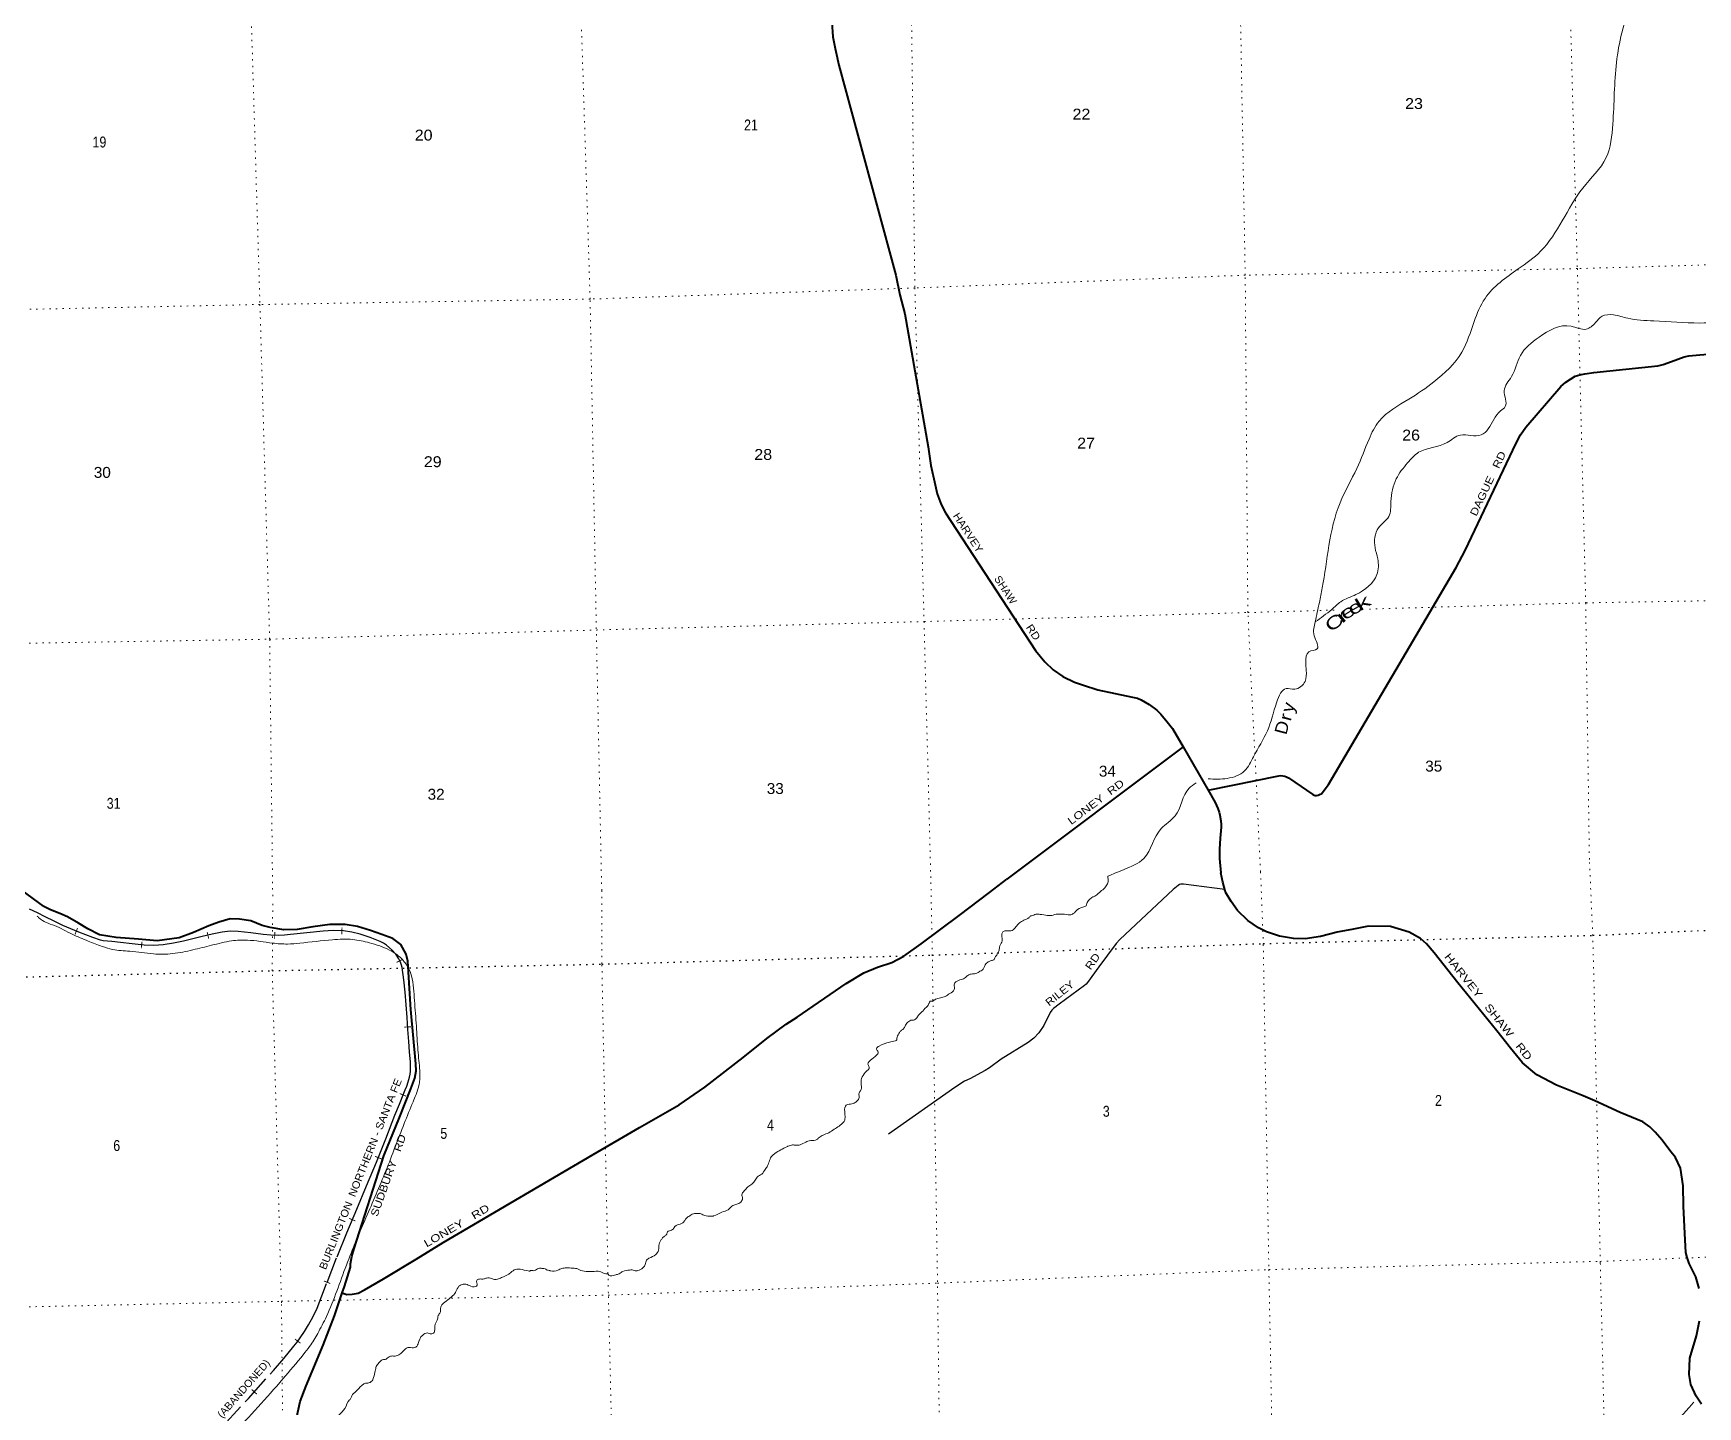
# Model space of a CAD drawing. Header units: feet. Extents: x 505285 to 763886, y -543582 to -353855.
# Drawn here: x 639044 to 665764, y -502692 to -480648 of the extents above; entities that cross this region are included whole.
import ezdxf
from ezdxf.enums import TextEntityAlignment as Align

# ---------------------------------------------------------------- set-up
doc = ezdxf.new("R2010")
doc.units = ezdxf.units.FT
doc.header["$LTSCALE"] = 70
doc.linetypes.add('DOTTED', pattern=[1.5, 0.3, -1.2])
doc.linetypes.add('LONG_DASHED', pattern=[7.5, 6, -1.5])
for name, color, linetype, lineweight in [('26', 7, 'Continuous', 40), ('27', 7, 'Continuous', 13), ('29', 7, 'Continuous', 25), ('30', 7, 'Continuous', 13), ('34', 7, 'Continuous', 25), ('39', 7, 'Continuous', 13), ('6', 7, 'DOTTED', 25), ('63', 7, 'Continuous', 25), ('7', 7, 'DOTTED', 13)]:
    doc.layers.add(name, color=color, linetype=linetype, lineweight=lineweight)
doc.layers.add('41', color=7, linetype='Continuous')

msp = doc.modelspace()

# ---------------------------------------------------------------- linework, layer by layer
at = {"layer": '26'}
msp.add_line((657500.91, -492098.59), (654672.31, -494222.48), dxfattribs=at)
for points in [[(651831.58, -479992.78), (651881.91, -480702.67), (651914.91, -480893.22), (651929.29, -480942.51), (651978.2, -481160.24), (652892.62, -484528.47), (652953.8, -484848.31), (653034.68, -485151.64), (653412.53, -487287.23), (653455.19, -487585.39), (653520.2, -487897.11), (653554.76, -488038.66), (653619.34, -488210.07), (653686.36, -488344.18), (655135.2, -490557.04), (655284.1, -490738.28), (655415.71, -490864.7), (655573.64, -490970.05), (655760.08, -491060.98), (655905.29, -491112.28), (656135.91, -491185.05), (656690.09, -491301.11), (656769.96, -491321.66), (656831.81, -491344.05), (656957.47, -491419.59), (657080.55, -491513.92), (657145.45, -491575.98), (657246.38, -491698.29), (657333.1, -491808.66), (657500.91, -492098.59), (657905.12, -492796.93)], [(657905.12, -492796.93), (659038.76, -492567.42), (659070.51, -492563.49), (659103.42, -492564.81), (659135, -492570.08), (659161.42, -492580.73), (659192.91, -492597.73), (659297.73, -492668.02), (659586.97, -492868.31), (659606.83, -492877.57), (659625.26, -492880.21), (659646.31, -492880.21), (659668.69, -492874.94), (659704.22, -492863.09), (659722.65, -492855.19), (659736.82, -492840.86), (659834.11, -492704.17), (661886.02, -489223.27), (662032.41, -488946.97), (662847.17, -487226.31), (662916.49, -487094.26), (663003.67, -486971.27), (663565.44, -486318.86), (663645.92, -486249.61), (663719.23, -486196.97), (663798.59, -486152.16), (663872.21, -486129.3), (663951.25, -486112.65), (664098.06, -486092.11), (665122.75, -485984.83), (665208.12, -485963.84), (665342.37, -485916.43), (665547.68, -485842.68), (665620.78, -485827.11), (666873.73, -485714.33)], [(657905.12, -492796.93), (658019.07, -492993.79), (658060.4, -493088.27), (658080.8, -493149.5), (658091.73, -493196.94), (658107.12, -493289.1), (658113.7, -493349.67), (658114, -493389.16), (658099.88, -493568.15), (658087.67, -493743.08), (658084.75, -493843.51), (658086.92, -493891.65), (658106.83, -494124.84)], [(644003.44, -500865.18), (644044.06, -500879.17), (644077.89, -500890.83), (644161.99, -500886.25), (644261.81, -500871.17), (644360.34, -500815.98), (644665.7, -500642.12), (645189.07, -500323.13), (645623.88, -500057.02), (646696.95, -499426.28), (648031.95, -498643.07), (648778.33, -498208.93), (649414.6, -497844.37), (649826.8, -497560.9), (650439.44, -497084.69), (650818.87, -496780.15), (651132.6, -496553.86), (651305.55, -496442.23), (652094.65, -495900.45), (652375.98, -495727.33), (652597.74, -495636.28), (652828.11, -495563.03), (653019.49, -495462.88), (653295.91, -495261.81), (653905.21, -494805.78), (654393.02, -494439.75), (654672.31, -494222.48)], [(665789.84, -500792.49), (665731.71, -500605.64), (665628.67, -500394.08), (665595.55, -500298.78), (665572.94, -500219.21), (665555.07, -499910.74), (665535.17, -499475.94), (665528.62, -499145.06), (665485.52, -498863.44), (665409.88, -498693.18), (665317.92, -498577.59), (665194.36, -498414.81), (665081.86, -498283.79), (664995, -498202.16), (664882.08, -498121.33), (664518.16, -497969.86), (664110.95, -497781.6), (663925.95, -497704.96), (663495.19, -497533.47), (663180.86, -497364.46), (662949.99, -497170.83), (662758.06, -496939.9), (662538.54, -496661.65), (661912.06, -495890.13), (661535.51, -495405.97), (661408.51, -495261.34), (661311.57, -495178.02), (661129.68, -495073.19), (660829.93, -494983.99), (660480.69, -494978.58), (660239.54, -495028.06), (659978.21, -495074.15), (659707.57, -495142.6), (659462.02, -495180.18), (659275.45, -495179.85), (659047.51, -495140.63), (658842.65, -495070.63), (658714.15, -495004.31), (658541.9, -494887.15), (658378.37, -494729.61), (658275.36, -494582.25), (658185.86, -494434.64), (658175.59, -494410.71), (658139.17, -494275.37), (658106.83, -494124.84)], [(638857.95, -494405.81), (639201.41, -494655.97)], [(644003.44, -500865.18), (644037.69, -500763.64), (644136.02, -500451.64), (644136.42, -500401.46), (644156.67, -500282.45), (644196.64, -500152.81), (644672.53, -498665.45), (644921.54, -498047.84), (645103.42, -497588.8), (645168.16, -497418.27), (645192.55, -497303.14), (645186.83, -497186.93), (645106.69, -496314.51), (645085.94, -495980.04), (645065.23, -495709.79), (645055.9, -495543.52), (645028.12, -495427.99), (644945.01, -495276.02), (644813.47, -495177.71), (644640.81, -495110.75), (644456.31, -495050.17), (644247.63, -494986.31), (644052.01, -494954.16), (643803.17, -494951.74), (643531.64, -494992.14), (643282.21, -495033.88), (643065.7, -495038.49), (642847.9, -495003.02), (642720.43, -494968.79), (642535.48, -494894.18), (642352.01, -494865.68), (642203.38, -494860.19), (642024.55, -494913.82), (641864.02, -494974.92), (641614.64, -495080.86), (641384.68, -495166.16), (641031.16, -495215.1), (640735.4, -495188.03), (640375.44, -495160.91), (640107.22, -495116.95), (639917.61, -495022.42), (639768.22, -494930.66), (639592.52, -494831.7), (639468.4, -494777.31), (639318.04, -494717.69), (639201.41, -494655.97)], [(643246.97, -503132.05), (643276.24, -502853.64), (643326.58, -502609.31), (643422.88, -502359.57), (643519.76, -502127.87), (643696.78, -501705.09), (643878.33, -501236.04), (644003.44, -500865.18)], [(665825.17, -502653.46), (665738.86, -502525.66), (665652.61, -502337.67), (665625.38, -502175.97), (665638.98, -501910.7), (665741.94, -501554.42), (665792.45, -501314.11)]]:
    msp.add_lwpolyline(points, dxfattribs=at)
at = {"layer": '29'}
msp.add_lwpolyline([(658170.19, -494390.63), (657506.8, -494303.83), (657484.89, -494302.48), (657465.4, -494304.64), (657444.83, -494311.14), (657422.64, -494325.22), (657342.12, -494388.85), (656486.2, -495191.84), (656425.73, -495259.69), (656149.09, -495629.36), (655967.73, -495884.99), (655943.82, -495908.96), (655920, -495930.62), (655511.66, -496230.38), (655424.18, -496303.26), (655396.03, -496329.26), (655367.22, -496366.5), (655265.9, -496572.73), (655188.8, -496689.97), (655106.98, -496775.56), (655013.21, -496847.42), (654583.79, -497113.71), (654396.8, -497252.2), (654327.13, -497296.62), (654080.32, -497429.14), (653994.07, -497468.85), (653839.86, -497569.39), (652771.91, -498318.81)], dxfattribs=at)
at = {"layer": '34', "lineweight": 13}
for points in [[(643377.85, -501857.29), (643479.94, -501725.68), (643609.65, -501516.94), (643749.39, -501245.69), (644069.97, -500421), (644384.52, -499658.69), (644703.42, -498906.27), (644998.07, -498148.59), (645141.26, -497796.97), (645187.76, -497683.14), (645231.36, -497541.32), (645248.31, -497444.47), (645247.63, -497298.02), (645218.97, -496967.83), (645194.61, -496583.34), (645163.46, -496174.99), (645114.58, -495777.22), (645062.11, -495642.42), (644953.21, -495499.35), (644762.26, -495362.88), (644439.56, -495246.59), (644173.03, -495192.75), (643846.17, -495196.99), (643322.33, -495251.56), (643126.19, -495265.74), (642885, -495251.24), (642482.25, -495203.68), (642227.86, -495215.69), (641905.14, -495286.01), (641604.57, -495359.65), (641281.53, -495419.97), (640974.71, -495423.58), (640592.2, -495381.42), (640316.49, -495353.95), (640150.35, -495302.99), (639922.94, -495217.83), (639668.69, -495109.44), (639383.36, -494969.91), (639134.67, -494847.3), (639105.59, -494816.1)], [(667768.89, -511663.38), (667311.74, -511543.24), (666595.78, -511358.95), (666419.97, -511318.3), (666250.63, -511291.49), (666158.45, -511294.36), (665777.39, -511296.23), (665316.5, -511310.64), (663294.03, -511355.78), (662993.39, -511363.17), (662889.26, -511368.44), (662694.69, -511368.5), (662544.34, -511371.2), (662392.96, -511341.82), (662226.52, -511280.81), (662112.9, -511240.22), (661917.59, -511154.04), (660718.32, -510659.86), (660633.13, -510630.42), (660494.88, -510572.56), (660361.86, -510552.63), (660251.26, -510544.06), (660173.3, -510552.52), (659991.4, -510572.25), (659839.88, -510601.06), (659746.08, -510616.04), (659464.81, -510664.97), (659135.33, -510711.38), (659057.82, -510733.88), (658982.05, -510748.28), (658843.13, -510794.77), (658706.79, -510859.22), (658617.96, -510904.14), (657719.81, -511357.59), (657640.93, -511400.18), (657531.43, -511425.68), (657434.07, -511454.8), (657321.98, -511462.32), (656982.87, -511458.9), (656545.91, -511468.56), (656423.42, -511464.37), (656328.34, -511439.25), (656239.02, -511405.94), (656070.38, -511338.99), (655906.21, -511285.95), (655786.12, -511231.53), (655668.87, -511203.09), (655582.45, -511197.77), (655492.54, -511208.61), (655339.27, -511245.51), (655157.21, -511323.44), (655003.48, -511408.51), (654668.54, -511597.56), (654189.56, -511861.35), (653951.26, -511999.23), (653838.52, -512048.9), (653702.45, -512059.18), (653491.6, -512051.74), (653308.54, -512035.41), (652636.49, -511970.19), (652032.77, -511908.84), (651839.51, -511886.82), (651712.62, -511870.72), (651560.47, -511817.31), (651318.67, -511720.56), (650879.61, -511539.7), (650472.67, -511359.85), (647849.78, -510258.33), (647479.55, -510097.39), (647110.94, -509862.17), (646798.13, -509615.17), (645539.74, -508593.27), (645350.5, -508446.72), (645041.68, -508199.59), (644810.16, -508048.35), (644369.74, -507763.22), (643829.07, -507417.03), (643237.39, -507044.35), (642731.18, -506709.12), (642227.27, -506383.85), (642104.01, -506293.41), (641838.29, -506139.24), (641688.78, -506043.61), (641526.93, -505938.34), (641344.48, -505753.46), (641215.73, -505554.85), (641142.71, -505404.66), (641099.3, -505239.49), (641069.97, -505075.88), (641057.4, -504809.42), (641130.42, -504522.21), (641252.64, -504267.56), (641398.5, -504062.34), (641673.09, -503742.71), (642237.52, -503141.11), (643051.33, -502246.77), (643377.85, -501857.29)]]:
    msp.add_spline(points, degree=3, dxfattribs=at)
at = {"layer": '39'}
for points in [[(664614.16, -477494.62), (664492.55, -478188.75), (664503.8, -478670.62), (664502.02, -479263.31), (664674.86, -479992.26), (664545.95, -480640.36), (664460.51, -481114.61), (664401.37, -482106.51), (664293.53, -482643.6), (663919.03, -483133.12), (663241.35, -484146.54), (662883.26, -484428.73), (662349.57, -484904.15), (662174.87, -485276.17), (661977.26, -485765.28), (661528.05, -486242.61), (661127.61, -486519.83), (660648.86, -486873.34), (660487.92, -487160.64), (660291.82, -487631.63), (660021.54, -488182.83), (659843.41, -488868.33), (659737.54, -489550.01), (659689.71, -489784.25), (659623.89, -490095.28)], [(659623.83, -490096.16), (659887.72, -489893.8), (660035.12, -489771.58), (660278.06, -489654.75), (660614.16, -489337.21), (660627.29, -489083.75), (660584.14, -488904.02), (660641.7, -488585.16), (660803.57, -488404.32), (660839.13, -488162.35), (660923.65, -487800.63), (661105.52, -487542.95), (661283.79, -487373.75), (661739.83, -487217.68), (661953.58, -487095.81), (662287.26, -487095.49), (662401.12, -486996.21), (662596.27, -486710.07), (662674.69, -486637.79), (662657.74, -486387.09), (662774.09, -486159.17), (662917.53, -485820.08), (663216.98, -485525.3), (663730.78, -485349.71), (663973.33, -485397.88), (664123.18, -485291.67), (664228.95, -485190.58), (664411.25, -485167.94), (664639.91, -485222.48), (665059.18, -485264.21), (665795.84, -485298), (666363.19, -485169.28), (666547.69, -485080.29), (666737.57, -485113.7), (666830.22, -485047.1), (666849.81, -485033.45)], [(657905.97, -492613.81), (658211.53, -492607.7), (658489.61, -492486.23), (658632.13, -492259.67), (658855.95, -491846.24), (659005.95, -491380.42), (659158.85, -491165.65), (659293.77, -491174.33), (659461.2, -491049.59), (659478.55, -490876.39), (659470.77, -490739.97), (659520.59, -490578.01), (659653.91, -490528.46), (659607.87, -490316.67), (659623.89, -490095.28)], [(656295.04, -494176.83), (656543.21, -494073.84), (656873.88, -493890.78), (657148.21, -493413.81), (657375.76, -493209.22), (657598.69, -492763.68), (657710.05, -492680.79)], [(654525.46, -495411.83), (654548.01, -495366.97), (654559.66, -495296.45), (654580.27, -495253.67), (654597.08, -495217.03), (654590.01, -495127.09), (654602.47, -495080.59), (654639.73, -495055.28), (654720.03, -495056.57), (654757.83, -495047.28), (654818.05, -494989.14), (654876.13, -494927.06), (654946.84, -494882.58), (655029.65, -494839.71), (655062.83, -494812.54), (655068.84, -494812.33), (655140.24, -494787.87), (655208.51, -494789.57), (655321.42, -494805.8), (655393.62, -494805.36), (655487.26, -494786.17), (655539.51, -494788.41), (655571.5, -494785.32), (655686.27, -494797.48), (655737.77, -494777.71), (655809.81, -494713.14), (655922.46, -494663.25), (655946.11, -494650.43), (655957.04, -494618), (655998.95, -494552.46), (656053.7, -494510.53), (656065.59, -494506.12), (656134.3, -494461.72), (656175.09, -494422.26), (656245.4, -494365.78), (656266.35, -494333.01), (656300.18, -494265.75), (656296.13, -494205.76), (656295.04, -494176.83)], [(653480.53, -496188.58), (653529.47, -496152.86), (653606.94, -496130.2), (653684.42, -496107.54), (653757.07, -496061), (653796.4, -496037.62), (653829.03, -495994.44), (653829.2, -495940.33), (653829.98, -495904.23), (653855.07, -495875.33), (653941.96, -495834.32), (654007.14, -495804.07), (654044.06, -495768.75), (654083.59, -495751.39), (654155.53, -495742.94), (654226.72, -495712.48), (654238.48, -495704.07), (654278.01, -495686.7), (654323.24, -495601.01), (654375.71, -495551.14), (654425.2, -495531.43), (654470.69, -495511.86), (654491.23, -495467.08), (654514.46, -495442.25), (654519.58, -495416.02)], [(652600.31, -497029.9), (652609.45, -497003.54), (652586.11, -496966.26), (652581.35, -496944.38), (652596.57, -496919.81), (652622.08, -496902.92), (652788.57, -496843.18), (652884.01, -496817.92), (652905.58, -496803.16), (652905.17, -496791.16), (652910.09, -496758.92), (652949.79, -496687.44), (652982.63, -496650.26), (653019.68, -496618.95), (653047.97, -496565.9), (653098.17, -496508.09), (653131.62, -496488.93), (653155.67, -496488.11), (653218.98, -496461.92), (653253.28, -496408.67), (653329.05, -496335.97), (653361.76, -496294.79), (653391.07, -496271.76), (653421.5, -496222.63), (653423.3, -496216.56), (653444.25, -496183.79), (653482.4, -496184.51)], [(648274.66, -500560.7), (648274.86, -500566.7), (648355.84, -500588.01), (648393.57, -500576.72), (648447.13, -500558.87), (648510.02, -500520.68), (648617.63, -500499), (648657.7, -500497.64), (648724.45, -500513.42), (648748.36, -500508.6), (648831.03, -500461.72), (648861.86, -500424.61), (648881.66, -500357.82), (648900.67, -500327.11), (648926.11, -500308.21), (648932.05, -500306.01), (649036.49, -500250.38), (649061.66, -500223.47), (649086.44, -500126.45), (649105.54, -500039.64), (649132.31, -500000.67), (649165.15, -499963.49), (649206.35, -499936.04), (649226.75, -499887.26), (649238.43, -499876.85), (649305.75, -499850.52), (649342.19, -499801.2), (649458.72, -499747.16), (649493.77, -499715.92), (649522.33, -499670.87), (649583.02, -499626.74), (649588.9, -499622.53), (649660.08, -499592.07), (649698.08, -499588.77), (649762.55, -499596.61), (649821.69, -499624.68), (649870.12, -499633.05), (649946.34, -499632.48), (649966.32, -499629.8), (650098.67, -499569.21), (650197.64, -499529.79), (650224.94, -499506.83), (650273.68, -499465.1), (650337.12, -499442.92), (650400.09, -499406.73), (650430.25, -499349.6), (650430.04, -499343.59), (650418.19, -499289.89), (650456.22, -499228.49), (650516.16, -499162.34), (650576.92, -499120.21), (650623.51, -499074.54), (650665.36, -499007.01), (650737.93, -498958.46), (650793.52, -498882.44), (650831.7, -498825.04), (650862.83, -498737.82), (650904.54, -498666.28), (650949.4, -498628.69), (651140.31, -498520.04), (651158.07, -498511.42), (651233.61, -498490.84), (651287.92, -498495.01), (651353.92, -498488.76), (651444.67, -498443.61), (651478.26, -498428.46), (651576.17, -498417.13), (651621.86, -498403.56), (651660.84, -498370.18), (651725.75, -498331.91), (651812.77, -498294.91), (651901.17, -498239.82), (652051.8, -498126.52), (652063.34, -498112.1), (652074.01, -498071.66), (652073.16, -497987.53), (652072.94, -497981.53), (652068.7, -497915.55), (652075.48, -497879.24), (652092.7, -497854.61), (652122.36, -497841.59), (652206.05, -497824.73), (652235.63, -497809.71), (652282.56, -497774.06), (652300.62, -497715.33), (652300.66, -497657.22), (652331.15, -497610.1), (652338.28, -497583.8), (652332.19, -497463.79), (652338.84, -497423.48), (652399.84, -497329.24), (652405.58, -497321.04), (652465.18, -497244.87), (652450.13, -497215.33), (652443.37, -497193.51), (652506.84, -497113.21), (652600.31, -497029.9)], [(645732.04, -500951.35), (645809.66, -500874.58), (645828.69, -500843.88), (645877.99, -500760.05), (645927.06, -500728.33), (646007.42, -500731.63), (646046.11, -500748.35), (646146.93, -500762.98), (646170.35, -500744.14), (646161.68, -500666.29), (646205.02, -500642.78), (646275.23, -500642.41), (646320.83, -500626.83), (646360.84, -500623.47), (646448.04, -500650.59), (646458.13, -500652.25), (646529.72, -500633.79), (646592.96, -500605.6), (646677.76, -500562.66), (646728.57, -500522.86), (646807.5, -500484.12), (646857.74, -500486.43), (646991.09, -500513.98), (647013.2, -500515.23), (647026.95, -500506.74), (647073.18, -500509.19), (647104.9, -500498.09), (647168.07, -500467.9), (647222.52, -500476.08), (647260.73, -500478.8), (647285.32, -500494), (647335.96, -500508.31), (647348.13, -500511.91), (647464.15, -500501.97), (647531.33, -500471.64), (647597.31, -500465.4), (647707.74, -500467.67), (647788.51, -500482.98), (647833.34, -500503.5), (647948.32, -500521.65), (648080.64, -500519.17), (648112.64, -500516.09), (648199.97, -500547.2), (648274.72, -500562.7)], [(643225.65, -503014.05), (643345.55, -503015.81), (643387.82, -503042.55), (643497.17, -503131.02), (643519.56, -503140.28), (643552.16, -503155.21), (643594.38, -503157.79), (643636.05, -503144.35), (643696.94, -503106.22), (643729.44, -503059.03), (643788.83, -502976.87), (643837.7, -502939.15), (643845.64, -502936.88), (643904.27, -502890.8), (643954.18, -502824.99), (644046.89, -502719.67), (644122.4, -502580.84), (644136.02, -502568.36), (644156.43, -502519.58), (644222.17, -502447.22), (644317.22, -502351.82), (644362.3, -502320.24), (644430.15, -502309.93), (644469.55, -502288.56), (644507.44, -502223.16), (644533.96, -502118.05), (644537.28, -502097.91), (644557.07, -502031.11), (644603.33, -501975.44), (644628.49, -501948.54), (644664.15, -501935.31), (644692.2, -501934.36), (644758.9, -501890.02), (644796.64, -501878.72), (644854.82, -501878.76), (644914.39, -501860.71), (645019.46, -501764.98), (645054.85, -501743.74), (645149.31, -501748.56), (645184.97, -501735.33), (645204.46, -501718.63), (645233.93, -501641.49), (645237.74, -501635.35), (645258.01, -501582.56), (645296.79, -501543.18), (645367.77, -501506.72), (645428.57, -501524.69), (645458.49, -501519.67), (645487.12, -501476.62), (645488.53, -501400.43), (645538.21, -501268.51), (645544.86, -501228.2), (645577.29, -501179.01), (645580.47, -501154.86), (645591.85, -501076.32), (645622.61, -501037.21), (645628.49, -501033), (645720.28, -500959.76), (645732.04, -500951.35)], [(665699.62, -502617.31), (665634.8, -502693.06), (665449.77, -502894.66), (665346.91, -502978.6), (665134.71, -503120.58), (664995.7, -503203.16), (664885.14, -503305.28), (664600.18, -503530.67), (664565.96, -503525.26), (664480.04, -503546.8), (664409.84, -503550.04), (664391.82, -503552.36), (664287.44, -503552.19), (664170.38, -503516.18), (663945.67, -503409.94), (663703.18, -503320.03), (663469.16, -503254.02), (663352.13, -503220.01), (663134.99, -503199.78), (663096.68, -503190.44), (662938.91, -503123.09), (662838.03, -503094.81), (662525.22, -503000.13), (662400.23, -502970.28), (662367.94, -502960.82), (662164.52, -502922.33), (661965.48, -502903.79), (661812.91, -502902.46), (661556.33, -502921), (661476.25, -502932.43), (661264.96, -503014.28), (661165.62, -503070.11), (661094.32, -503123.46), (661054.81, -503158.22), (661025.65, -503210.82), (660962.18, -503364.2), (660894.15, -503597.81), (660840.61, -503745.01), (660767.19, -503902.57), (660666.11, -504084.67), (660654.5, -504108.91), (660591.96, -504202.17), (660493.63, -504314.1), (660422.26, -504363.44), (660255.27, -504452.52), (660192, -504505.73), (660095.54, -504609.61), (659994.74, -504807.72), (659923.15, -504955.24), (659886, -505009.98), (659840.51, -505046.85), (659772.94, -505084.1), (659557.68, -505168.03), (659354.79, -505269.77), (659213.81, -505354.39), (659205.86, -505358.54), (659136.27, -505506.02), (659081.63, -505703.32), (659058.86, -505775.85), (659022.08, -505850.62), (658982.93, -505905.41), (658931.23, -505932.36), (658837.79, -505982.09), (658751.14, -506073.78), (658660.21, -506151.51), (658529.09, -506225.94), (658415.48, -506270.01), (658368.56, -506338.96), (658345.54, -506397.46), (658335.86, -506417.67), (658195.6, -506652.54), (658160.5, -506709.26), (658119.26, -506760.08), (658014.56, -506852.07), (657889.45, -506926.4), (657675.03, -507056.39)]]:
    msp.add_spline(points, degree=3, dxfattribs=at)
at = {"layer": '6'}
msp.add_line((664079.55, -495127.04), (667141.76, -494990.37), dxfattribs=at)
for points in [[(653474.64, -495443.45), (658789.52, -495259.19), (664079.92, -495126.67)], [(642879.7, -495693.57), (648169.53, -495588.71), (653474.64, -495443.08)], [(635382.04, -495875.84), (637564.37, -495827.75), (642880.44, -495693.94)]]:
    msp.add_lwpolyline(points, dxfattribs=at)
at = {"layer": '63', "linetype": 'LONG_DASHED'}
msp.add_lwpolyline([(642088.18, -503003.05), (642497.2, -502558.15), (642902.05, -502109.32), (643067.23, -501916.34), (643228.6, -501720.07), (643280.64, -501655.09), (643330.74, -501588.48), (643398.48, -501485.95), (643460.51, -501379.76), (643534.68, -501246.18), (643600.31, -501108.52), (643760.96, -500696.26), (643920.92, -500284.05), (644077.67, -499902.8), (644235.5, -499521.98), (644395.47, -499146.13), (644554.41, -498769.8), (644702.09, -498391.19), (644849.09, -498012.34), (644920.66, -497836.57), (644992.29, -497660.82), (645015.54, -497603.94), (645038.8, -497547.01), (645062.91, -497476.97), (645082.45, -497405.11), (645093.24, -497356.91), (645099.41, -497308.12), (645101.72, -497234.77), (645098.74, -497161.51), (645083.98, -496996.42), (645070.09, -496831.28), (645057.97, -496639.04), (645045.73, -496446.77), (645030.71, -496242.53), (645014.58, -496038.36), (644994.25, -495839.1), (644965.71, -495640.44), (644957.56, -495605.23), (644938.18, -495554.56), (644913.12, -495505.29), (644864.19, -495429.49), (644804.05, -495361.91), (644713.71, -495285.19), (644664.96, -495252.97), (644612.82, -495225.09), (644453.72, -495159.41), (644289.96, -495108.47), (644157.4, -495074.83), (644023.24, -495054.38), (643859.59, -495049.77), (643696.2, -495058.36), (643434.37, -495085.5), (643172.32, -495112.51), (643074.3, -495121.12), (642976.27, -495126.51), (642855.74, -495122.52), (642735.18, -495111.83), (642533.62, -495087.36), (642332.38, -495063.94), (642204.85, -495061.36), (642077.76, -495075.75), (641915.74, -495109.11), (641754.95, -495145.83), (641604.69, -495182.55), (641454.38, -495219.23), (641293.7, -495253.38), (641131.43, -495279.26), (640978.15, -495289.87), (640824.8, -495282.62), (640633.57, -495261.53), (640442.3, -495240.14), (640304.41, -495227.11), (640166.64, -495212.47), (640124.2, -495204.11), (640000.67, -495161.41), (639886.56, -495119.75), (639773.28, -495076.09), (639645.2, -495023.96), (639519.09, -494967.5), (639376.37, -494897.77), (639233.77, -494827.75), (639109.32, -494766.65), (638985.14, -494704.96)], dxfattribs=at)
at = {"layer": '7'}
for p, q in [((658879.32, -500490.78), (664200.17, -500359.67)), ((664199.42, -500359.67), (667293.36, -500237.37)), ((637716.64, -501116.49), (643027.92, -501001.36)), ((643027.18, -501000.62), (648275.97, -500901.31))]:
    msp.add_line(p, q, dxfattribs=at)
for points in [[(663014.85, -448267.51), (663004.83, -452766.32), (663144.18, -458048.43), (663288.51, -463292.25), (663409.78, -468574.81), (663553.54, -473870.88), (663686.09, -479125.03), (663831.97, -484425.06), (663965.61, -489791.69), (664025.67, -493955.38)], [(652339.39, -448572.21), (652415.37, -452995.32), (652552.71, -458277.48), (652701.59, -463613.6), (652863.67, -468844.92), (653011.72, -474150.92), (653131.43, -479449.59), (653196.51, -484735.57), (653343.88, -490089.8), (653453.69, -494257)], [(658746.36, -494106.6), (658542.31, -489945.57), (658499.8, -484530.45), (658403.63, -479283.42), (658269.23, -474035.34), (658126.93, -468719.15), (657982.33, -463465.3), (657835.05, -458187.4), (657694.13, -452921.4), (657670.66, -448425.78)], [(641783.77, -448868.61), (641885.66, -453277.07), (642000.63, -458549.75), (642135.96, -463831.96), (642288.59, -469157.93), (642431.16, -474484.16), (642522.49, -479701.18), (642682.43, -485000.85), (642838.55, -490380.98), (642888.16, -494553.61)], [(648168.83, -494405.97), (648082.41, -490207.49), (647982.95, -484914.33), (647814.92, -479612.85), (647705.7, -474329.99), (647575.68, -469021.53), (647427.9, -463725.56), (647320.03, -458418.56), (647217.33, -453153.61), (647105.32, -448719.79)], [(666834, -484339.17), (663831.97, -484425.06), (658499.8, -484530.45), (653196.51, -484735.57), (647982.95, -484914.33), (642682.43, -485000.85), (637382.57, -485111.47), (635095.22, -485199.06)], [(660492.46, -489889.52), (663971.58, -489789.53), (666990.04, -489739.17)], [(635234.9, -490565.23), (637509.74, -490462.19), (642834.31, -490373.06), (648084.91, -490225.51), (653343.88, -490089.8), (658542.31, -489945.57), (659963.87, -489904.71)], [(664562.15, -515935.98), (664444.7, -510953.16), (664326.85, -505660.47), (664200.21, -500380.79), (664080.29, -495126.67), (664025.67, -493955.38)], [(654300.2, -529793.39), (654273.76, -527225), (654212.8, -521781.07), (654047.98, -516619.08), (653847.21, -511363.36), (653626.93, -506034.12), (653559.82, -500685.78), (653475.77, -495453.83), (653453.69, -494257)], [(658746.36, -494106.6), (658789.92, -495271.79), (658879.19, -500490.74), (658981.05, -505795.69), (659107.31, -511098.81), (659152.29, -512419.05)], [(643077.42, -506319.98), (643028.35, -501026.92), (642880.07, -495693.57), (642888.16, -494553.61)], [(648168.83, -494405.97), (648171.87, -495598.65), (648276.76, -500923.53), (648404.56, -506238.12), (648518.07, -511464.46), (648712.18, -516806.52), (648846.57, -520328.6)], [(648275.23, -500901.67), (653560.6, -500708.75), (658878.95, -500491.15)]]:
    msp.add_lwpolyline(points, dxfattribs=at)

# ---------------------------------------------------------------- texts
at = {"layer": '27'}
for s, rotation, width, p in [('DAGUE   RD', 64.662, 1.2, (662209.8, -488408.79)), ('HARVEY', 303.214, 1.1, (653802.34, -488393.53)), ('SHAW', 303.214, 1.05, (654463.2, -489402.88)), ('RD', 303.214, 1.15, (654973.79, -490182.73)), ('LONEY  RD', 36.902, 1.25, (655706.09, -493358.71))]:
    msp.add_text(s, height=120, rotation=rotation, dxfattribs=dict(at, width=width)).set_placement(p)
for s, rotation, width, p in [('HARVEY   SHAW   RD', 308.524, 1.3, (662355.26, -496308.34)), ('SUDBURY   RD', 70.439, 1.2, (644799.11, -498999.64)), ('LONEY   RD', 30.406, 1.3, (645869.84, -499838.03))]:
    msp.add_text(s, height=120.3, rotation=rotation, dxfattribs=dict(at, width=width)).set_placement(p, align=Align.CENTER)
at = {"layer": '30'}
for s, rotation, width, p in [('RD', 54.646, 1.2, (656098.69, -495579.42)), ('RILEY', 38.782, 1.15, (655559.96, -496103.19))]:
    msp.add_text(s, height=120, rotation=rotation, dxfattribs=dict(at, width=width)).set_placement(p, align=Align.CENTER)
at = {"layer": '41'}
for s, rotation, width, p in [('e', 29.728, 1.45, (660308.16, -489948.34)), ('k', 31.529, 1.75, (660438.53, -489871.25)), ('C', 37.482, 1.5, (659987.5, -490183.29)), ('r', 39.489, 2, (660118.54, -490075.8)), ('e', 32.251, 1.55, (660195.02, -490014.81)), ('y', 73.864, 1.15, (659284.26, -491494.4)), ('r', 75.12, 1.2, (659243.54, -491648.03)), ('D', 75.376, 1.1, (659185.71, -491815.97))]:
    msp.add_text(s, height=200, rotation=rotation, dxfattribs=dict(at, width=width)).set_placement(p, align=Align.CENTER)
at = {"layer": '63'}
for height, rotation, p in [(110.3, 337.709, (639712.81, -495113.17)), (110.3, 12.725, (641859.82, -495180.48)), (110.3, 357.962, (642917.74, -495182.74)), (110.3, 358.25, (643996.01, -495110.77)), (110.3, 353.568, (640777.16, -495335.85)), (110.3, 296.781, (644875.77, -495560.18)), (110.3, 273.459, (644998.26, -496600.4)), (110.2, 67.65, (645029.4, -497707.97)), (110.2, 68.517, (644633.15, -498714.18)), (110.2, 67.315, (644213.8, -499710.57)), (110.2, 68.616, (643811.01, -500714.2))]:
    msp.add_text('I', height=height, rotation=rotation, dxfattribs=at).set_placement(p, align=Align.CENTER)
for s, height, rotation, width, p in [('BURLINGTON  NORTHERN - SANTA FE', 120.3, 68.128, 1.1, (644351.69, -498979.99)), ('I', 110.2, 52.887, 1.1, (643332.56, -501672.9)), ('I', 110.2, 47.789, 1.35, (642630.38, -502489.96))]:
    msp.add_text(s, height=height, rotation=rotation, dxfattribs=dict(at, width=width)).set_placement(p, align=Align.CENTER)
at = {"layer": '63', "width": 1.05}
msp.add_text('(ABANDONED)', height=120, rotation=48.71, dxfattribs=at).set_placement((642076.77, -502884.66))
at = {"layer": '7'}
for s, width, p in [('23', 1.1, (661065.98, -481863.06)), ('21', 0.85, (650454.75, -482206.75)), ('22', 1.1, (655727, -482033.57)), ('20', 1.1, (645167.23, -482369.49)), ('19', 0.85, (639995.05, -482480.46)), ('26', 1.1, (661019.54, -487184.18)), ('28', 1.1, (650618.51, -487495.34)), ('27', 1.1, (655801.69, -487313.51)), ('30', 1.05, (640015.08, -487783.62)), ('29', 1.1, (645312.95, -487611.57)), ('34', 1.05, (656150.29, -492578.95)), ('35', 1.05, (661389.61, -492497.38)), ('33', 1.05, (650818.7, -492857.6)), ('31', 0.85, (640222.86, -493095.03)), ('32', 1.05, (645374.01, -492949.56)), ('2', 0.85, (661547, -497864.31)), ('3', 0.85, (656213.69, -498038.01)), ('5', 0.85, (645578.16, -498393.13)), ('4', 0.85, (650822.59, -498259.07)), ('6', 0.85, (640328.2, -498587.97))]:
    msp.add_text(s, height=175, dxfattribs=dict(at, width=width)).set_placement(p)

doc.saveas('drawing.dxf')
